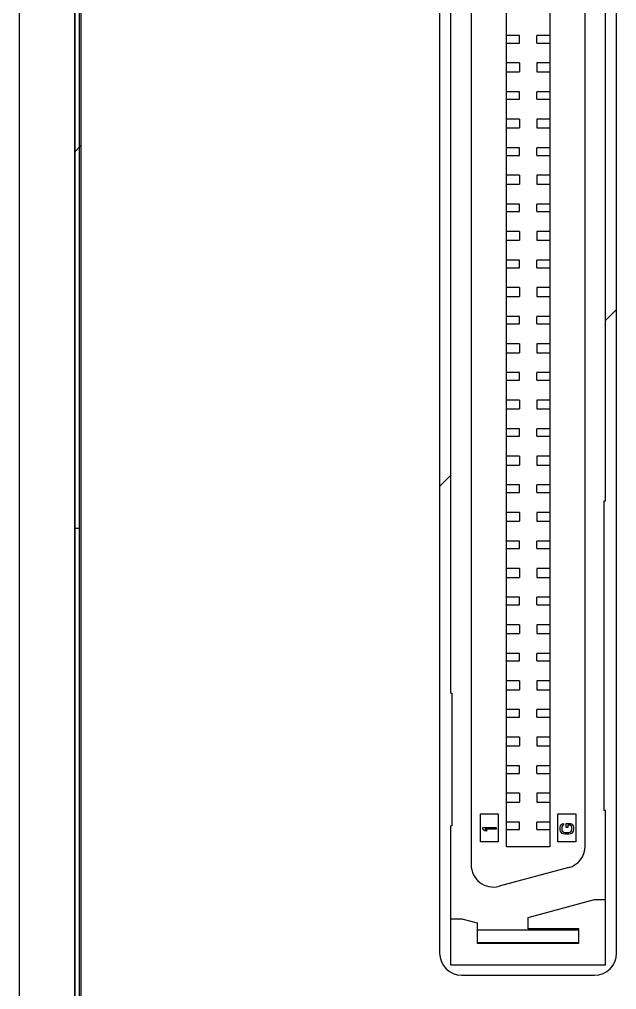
# Model space of a CAD drawing. Header units: inches. Extents: x 18 to 436, y 25 to 155.
# Drawn here: x 17.72 to 44.72, y 48.35 to 92.21 of the extents above; entities that cross this region are included whole.
import ezdxf

# ---------------------------------------------------------------- set-up
doc = ezdxf.new("R2010")
doc.units = ezdxf.units.IN
doc.header["$LTSCALE"] = 4.84
doc.header["$MEASUREMENT"] = 0
for name, color, linetype in [('BSM712_PCB_ADXF_CONTINUOUS_LINE', 7, 'CONTINUOUS'), ('BSMJ712_4_00DXF_CONTINUOUS_LINE', 7, 'CONTINUOUS'), ('C-1-1734101-DXF_CONTINUOUS_LINE', 7, 'CONTINUOUS')]:
    doc.layers.add(name, color=color, linetype=linetype)

msp = doc.modelspace()

# ---------------------------------------------------------------- linework, layer by layer
at = {"layer": 'BSM712_PCB_ADXF_CONTINUOUS_LINE', "color": 7, "linetype": 'Continuous'}
msp.add_line((20.421, 139.444), (20.421, 41.444), dxfattribs=at)
at = {"layer": 'BSMJ712_4_00DXF_CONTINUOUS_LINE', "color": 7, "linetype": 'Continuous'}
for p, q in [((17.721, 25.444), (17.721, 155.444)), ((20.221, 155.444), (20.221, 25.444)), ((20.221, 25.444), (20.221, 155.444)), ((20.521, 31.694), (20.521, 149.194)), ((36.721, 136.494), (36.721, 49.994)), ((44.721, 49.994), (44.721, 136.494)), ((20.421, 69.194), (20.221, 69.194)), ((37.721, 48.994), (43.721, 48.994))]:
    msp.add_line(p, q, dxfattribs=at)
at = {"layer": 'BSMJ712_4_00DXF_CONTINUOUS_LINE', "color": 2, "linetype": 'Continuous'}
for p, q in [((20.221, 86.223), (20.521, 86.523)), ((44.221, 78.599), (44.721, 79.099)), ((36.721, 71.099), (37.221, 71.599))]:
    msp.add_line(p, q, dxfattribs=at)
at = {"layer": 'BSMJ712_4_00DXF_CONTINUOUS_LINE', "color": 7, "linetype": 'Continuous'}
for centre, start, end in [((37.721, 49.994), 180, 270), ((43.721, 49.994), 270, 0)]:
    msp.add_arc(centre, 1, start, end, dxfattribs=at)
at = {"layer": 'C-1-1734101-DXF_CONTINUOUS_LINE', "color": 7, "linetype": 'Continuous'}
for p, q in [((37.221, 61.754), (37.221, 136.994)), ((44.221, 70.444), (44.221, 136.994)), ((38.146, 132.454), (38.146, 53.984)), ((39.746, 54.804), (39.746, 131.634)), ((41.696, 131.634), (41.696, 54.804)), ((43.296, 54.828), (43.296, 131.61)), ((40.331, 91.484), (39.746, 91.484)), ((40.331, 91.144), (40.331, 91.484)), ((41.111, 91.144), (41.111, 91.484)), ((41.696, 91.484), (41.111, 91.484)), ((39.746, 91.144), (40.331, 91.144)), ((41.111, 91.144), (41.696, 91.144)), ((40.331, 90.244), (39.746, 90.244)), ((40.331, 90.244), (40.331, 89.844)), ((41.111, 90.244), (41.111, 89.844)), ((41.696, 90.244), (41.111, 90.244)), ((39.746, 89.844), (40.331, 89.844)), ((41.111, 89.844), (41.696, 89.844)), ((40.331, 88.944), (39.746, 88.944)), ((40.331, 88.604), (40.331, 88.944)), ((41.111, 88.604), (41.111, 88.944)), ((41.696, 88.944), (41.111, 88.944)), ((39.746, 88.604), (40.331, 88.604)), ((41.111, 88.604), (41.696, 88.604)), ((40.331, 87.704), (39.746, 87.704)), ((39.746, 87.304), (40.331, 87.304)), ((40.331, 87.704), (40.331, 87.304)), ((41.111, 87.704), (41.111, 87.304)), ((41.696, 87.704), (41.111, 87.704)), ((41.111, 87.304), (41.696, 87.304)), ((40.331, 86.404), (39.746, 86.404)), ((39.746, 86.064), (40.331, 86.064)), ((40.331, 86.064), (40.331, 86.404)), ((41.111, 86.064), (41.111, 86.404)), ((41.696, 86.404), (41.111, 86.404)), ((41.111, 86.064), (41.696, 86.064)), ((40.331, 85.164), (39.746, 85.164)), ((40.331, 85.164), (40.331, 84.764)), ((41.111, 85.164), (41.111, 84.764)), ((41.696, 85.164), (41.111, 85.164)), ((39.746, 84.764), (40.331, 84.764)), ((41.111, 84.764), (41.696, 84.764)), ((40.331, 83.864), (39.746, 83.864)), ((40.331, 83.524), (40.331, 83.864)), ((41.111, 83.524), (41.111, 83.864)), ((41.696, 83.864), (41.111, 83.864)), ((39.746, 83.524), (40.331, 83.524)), ((41.111, 83.524), (41.696, 83.524)), ((40.331, 82.624), (39.746, 82.624)), ((40.331, 82.624), (40.331, 82.224)), ((41.111, 82.624), (41.111, 82.224)), ((41.696, 82.624), (41.111, 82.624)), ((39.746, 82.224), (40.331, 82.224)), ((41.111, 82.224), (41.696, 82.224)), ((40.331, 81.324), (39.746, 81.324)), ((40.331, 80.984), (40.331, 81.324)), ((41.111, 80.984), (41.111, 81.324)), ((41.696, 81.324), (41.111, 81.324)), ((39.746, 80.984), (40.331, 80.984)), ((41.111, 80.984), (41.696, 80.984)), ((40.331, 80.084), (39.746, 80.084)), ((40.331, 80.084), (40.331, 79.684)), ((41.111, 80.084), (41.111, 79.684)), ((41.696, 80.084), (41.111, 80.084)), ((39.746, 79.684), (40.331, 79.684)), ((41.111, 79.684), (41.696, 79.684)), ((40.331, 78.784), (39.746, 78.784)), ((40.331, 78.444), (40.331, 78.784)), ((41.111, 78.444), (41.111, 78.784)), ((41.696, 78.784), (41.111, 78.784)), ((39.746, 78.444), (40.331, 78.444)), ((41.111, 78.444), (41.696, 78.444)), ((40.331, 77.544), (39.746, 77.544)), ((40.331, 77.544), (40.331, 77.144)), ((41.111, 77.544), (41.111, 77.144)), ((41.696, 77.544), (41.111, 77.544)), ((39.746, 77.144), (40.331, 77.144)), ((41.111, 77.144), (41.696, 77.144)), ((40.331, 76.244), (39.746, 76.244)), ((39.746, 75.904), (40.331, 75.904)), ((40.331, 75.904), (40.331, 76.244)), ((41.111, 75.904), (41.111, 76.244)), ((41.696, 76.244), (41.111, 76.244)), ((41.111, 75.904), (41.696, 75.904)), ((40.331, 75.004), (39.746, 75.004)), ((39.746, 74.604), (40.331, 74.604)), ((40.331, 75.004), (40.331, 74.604)), ((41.111, 75.004), (41.111, 74.604)), ((41.696, 75.004), (41.111, 75.004)), ((41.111, 74.604), (41.696, 74.604)), ((40.331, 73.704), (39.746, 73.704)), ((40.331, 73.364), (40.331, 73.704)), ((41.111, 73.364), (41.111, 73.704)), ((41.696, 73.704), (41.111, 73.704)), ((39.746, 73.364), (40.331, 73.364)), ((41.111, 73.364), (41.696, 73.364)), ((40.331, 72.464), (39.746, 72.464)), ((40.331, 72.464), (40.331, 72.064)), ((41.111, 72.464), (41.111, 72.064)), ((41.696, 72.464), (41.111, 72.464)), ((39.746, 72.064), (40.331, 72.064)), ((41.111, 72.064), (41.696, 72.064)), ((40.331, 71.164), (39.746, 71.164)), ((40.331, 70.824), (40.331, 71.164)), ((41.111, 70.824), (41.111, 71.164)), ((41.696, 71.164), (41.111, 71.164)), ((39.746, 70.824), (40.331, 70.824)), ((41.111, 70.824), (41.696, 70.824)), ((44.166, 56.444), (44.166, 70.444)), ((44.166, 70.444), (44.221, 70.444)), ((40.331, 69.924), (39.746, 69.924)), ((40.331, 69.924), (40.331, 69.524)), ((41.111, 69.924), (41.111, 69.524)), ((41.696, 69.924), (41.111, 69.924)), ((39.746, 69.524), (40.331, 69.524)), ((41.111, 69.524), (41.696, 69.524)), ((40.331, 68.624), (39.746, 68.624)), ((40.331, 68.284), (40.331, 68.624)), ((41.111, 68.284), (41.111, 68.624)), ((41.696, 68.624), (41.111, 68.624)), ((39.746, 68.284), (40.331, 68.284)), ((41.111, 68.284), (41.696, 68.284)), ((40.331, 67.384), (39.746, 67.384)), ((40.331, 67.384), (40.331, 66.984)), ((41.111, 67.384), (41.111, 66.984)), ((41.696, 67.384), (41.111, 67.384)), ((39.746, 66.984), (40.331, 66.984)), ((41.111, 66.984), (41.696, 66.984)), ((40.331, 66.084), (39.746, 66.084)), ((40.331, 65.744), (40.331, 66.084)), ((41.111, 65.744), (41.111, 66.084)), ((41.696, 66.084), (41.111, 66.084)), ((39.746, 65.744), (40.331, 65.744)), ((41.111, 65.744), (41.696, 65.744)), ((40.331, 64.844), (39.746, 64.844)), ((40.331, 64.844), (40.331, 64.444)), ((41.111, 64.844), (41.111, 64.444)), ((41.696, 64.844), (41.111, 64.844)), ((39.746, 64.444), (40.331, 64.444)), ((41.111, 64.444), (41.696, 64.444)), ((40.331, 63.544), (39.746, 63.544)), ((39.746, 63.204), (40.331, 63.204)), ((40.331, 63.204), (40.331, 63.544)), ((41.111, 63.204), (41.111, 63.544)), ((41.696, 63.544), (41.111, 63.544)), ((41.111, 63.204), (41.696, 63.204)), ((40.331, 62.304), (39.746, 62.304)), ((40.331, 62.304), (40.331, 61.904)), ((41.111, 62.304), (41.111, 61.904)), ((41.696, 62.304), (41.111, 62.304)), ((39.746, 61.904), (40.331, 61.904)), ((41.111, 61.904), (41.696, 61.904)), ((37.221, 61.754), (37.276, 61.754)), ((37.276, 61.754), (37.276, 55.754)), ((40.331, 61.004), (39.746, 61.004)), ((40.331, 60.664), (40.331, 61.004)), ((41.111, 60.664), (41.111, 61.004)), ((41.696, 61.004), (41.111, 61.004)), ((39.746, 60.664), (40.331, 60.664)), ((41.111, 60.664), (41.696, 60.664)), ((40.331, 59.764), (39.746, 59.764)), ((40.331, 59.764), (40.331, 59.364)), ((41.111, 59.764), (41.111, 59.364)), ((41.696, 59.764), (41.111, 59.764)), ((39.746, 59.364), (40.331, 59.364)), ((41.111, 59.364), (41.696, 59.364)), ((40.331, 58.464), (39.746, 58.464)), ((40.331, 58.124), (40.331, 58.464)), ((41.111, 58.124), (41.111, 58.464)), ((41.696, 58.464), (41.111, 58.464)), ((39.746, 58.124), (40.331, 58.124)), ((41.111, 58.124), (41.696, 58.124)), ((40.331, 57.224), (39.746, 57.224)), ((40.331, 57.224), (40.331, 56.824)), ((41.111, 57.224), (41.111, 56.824)), ((41.696, 57.224), (41.111, 57.224)), ((39.746, 56.824), (40.331, 56.824)), ((41.111, 56.824), (41.696, 56.824)), ((38.571, 55.024), (38.571, 56.294)), ((38.571, 56.294), (39.371, 56.294)), ((39.371, 56.294), (39.371, 55.024)), ((42.071, 55.024), (42.071, 56.294)), ((42.071, 56.294), (42.871, 56.294)), ((42.871, 56.294), (42.871, 55.024)), ((44.221, 56.444), (44.166, 56.444)), ((44.221, 49.444), (44.221, 56.444)), ((37.221, 49.444), (37.221, 55.754)), ((37.276, 55.754), (37.221, 55.754)), ((40.331, 55.924), (39.746, 55.924)), ((40.331, 55.584), (40.331, 55.924)), ((41.111, 55.584), (41.111, 55.924)), ((41.696, 55.924), (41.111, 55.924)), ((42.171, 55.686), (42.184, 55.749)), ((42.184, 55.749), (42.209, 55.799)), ((42.209, 55.799), (42.261, 55.849)), ((42.261, 55.736), (42.248, 55.686)), ((42.261, 55.849), (42.324, 55.861)), ((42.286, 55.774), (42.261, 55.736)), ((42.324, 55.786), (42.286, 55.774)), ((42.324, 55.861), (42.324, 55.786)), ((42.439, 55.674), (42.439, 55.861)), ((42.439, 55.861), (42.631, 55.861)), ((42.516, 55.786), (42.516, 55.674)), ((42.618, 55.786), (42.516, 55.786)), ((42.656, 55.774), (42.618, 55.786)), ((42.631, 55.861), (42.682, 55.849)), ((42.682, 55.736), (42.656, 55.774)), ((42.682, 55.849), (42.733, 55.799)), ((42.695, 55.686), (42.682, 55.736)), ((42.733, 55.799), (42.758, 55.749)), ((42.758, 55.749), (42.771, 55.686)), ((38.671, 55.599), (38.671, 55.674)), ((38.671, 55.674), (39.271, 55.674)), ((38.761, 55.524), (38.671, 55.599)), ((38.863, 55.524), (38.761, 55.524)), ((38.773, 55.599), (38.863, 55.524)), ((39.271, 55.599), (38.773, 55.599)), ((39.271, 55.674), (39.271, 55.599)), ((39.746, 55.584), (40.331, 55.584)), ((41.111, 55.584), (41.696, 55.584)), ((42.171, 55.574), (42.171, 55.686)), ((42.184, 55.511), (42.171, 55.574)), ((42.209, 55.461), (42.184, 55.511)), ((42.261, 55.411), (42.209, 55.461)), ((42.248, 55.686), (42.248, 55.574)), ((42.248, 55.574), (42.261, 55.524)), ((42.261, 55.524), (42.286, 55.486)), ((42.312, 55.386), (42.261, 55.411)), ((42.286, 55.486), (42.324, 55.461)), ((42.375, 55.374), (42.312, 55.386)), ((42.324, 55.461), (42.375, 55.449)), ((42.375, 55.449), (42.567, 55.449)), ((42.567, 55.374), (42.375, 55.374)), ((42.516, 55.674), (42.439, 55.674)), ((42.567, 55.449), (42.618, 55.461)), ((42.631, 55.386), (42.567, 55.374)), ((42.618, 55.461), (42.656, 55.486)), ((42.682, 55.411), (42.631, 55.386)), ((42.656, 55.486), (42.682, 55.524)), ((42.682, 55.524), (42.695, 55.574)), ((42.733, 55.461), (42.682, 55.411)), ((42.695, 55.574), (42.695, 55.686)), ((42.758, 55.511), (42.733, 55.461)), ((42.771, 55.574), (42.758, 55.511)), ((42.771, 55.686), (42.771, 55.574)), ((39.371, 55.024), (38.571, 55.024)), ((42.871, 55.024), (42.071, 55.024)), ((41.696, 54.804), (39.746, 54.804)), ((42.555, 53.862), (39.405, 53.018)), ((40.721, 51.611), (43.721, 52.414)), ((43.721, 52.414), (44.221, 52.414)), ((37.221, 51.551), (37.721, 51.551)), ((37.721, 51.551), (38.421, 51.364)), ((38.421, 51.364), (38.421, 50.439)), ((40.721, 51.089), (40.721, 51.611)), ((38.421, 51.05), (43.021, 51.05)), ((43.021, 51.089), (40.721, 51.089)), ((43.021, 50.439), (43.021, 51.089)), ((38.421, 50.478), (43.021, 50.478)), ((38.421, 50.439), (43.021, 50.439)), ((44.221, 49.444), (37.221, 49.444))]:
    msp.add_line(p, q, dxfattribs=at)
for centre, start, end in [((42.296, 54.828), 285, 0), ((39.146, 53.984), 180, 285)]:
    msp.add_arc(centre, 1, start, end, dxfattribs=at)

doc.saveas('drawing.dxf')
